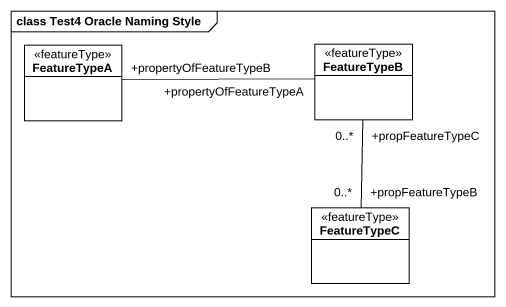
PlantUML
@startuml
mainframe class Test4 Oracle Naming Style
hide circle
hide empty members
class FeatureTypeA <<featureType>>
class FeatureTypeB <<featureType>>
class FeatureTypeC <<featureType>>
FeatureTypeA "+propertyOfFeatureTypeB" -right- "+propertyOfFeatureTypeA" FeatureTypeB
FeatureTypeC "+propFeatureTypeB\n0..*" -up- "+propFeatureTypeC\n0..*" FeatureTypeB
@enduml
